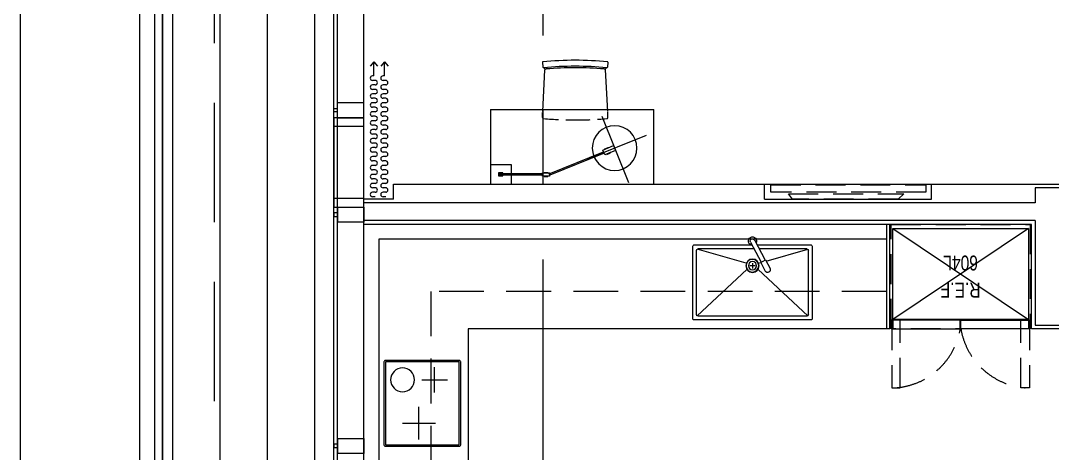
# Model space of a CAD drawing. Header units: millimetres. Extents: x 10000 to 302800, y 6800 to 229018.
# Drawn here: x 175828 to 182743, y 135537 to 138438 of the extents above; entities that cross this region are included whole.
import ezdxf
from ezdxf.enums import TextEntityAlignment as Align

# ---------------------------------------------------------------- set-up
doc = ezdxf.new("R2010")
doc.units = ezdxf.units.MM
doc.header["$LTSCALE"] = 400
doc.header["$MEASUREMENT"] = 0
for name, pattern in [('X-EXT_8F$0$DASHED', [3, 2, -1]), ('X-GRID_5~ROOF$0$CENTER2', [1.125, 0.75, -0.125, 0.125, -0.125]), ('X-ROOM TYPE-SR-3Bay_8F 확장형$0$CONTINOUS', [0]), ('X-ROOM TYPE-SR-3Bay_8F 확장형$0$HIDDEN', [0.375, 0.25, -0.125])]:
    doc.linetypes.add(name, pattern=pattern)
doc.layers.get('0').update_dxf_attribs({"linetype": 'CONTINUOUS'})
for name, color, linetype in [('A-DIM1', 7, 'CONTINUOUS'), ('X-EXT_8F$0$A-254', 254, 'CONTINUOUS'), ('X-EXT_8F$0$A-ELE3', 4, 'CONTINUOUS'), ('X-EXT_8F$0$A-ELE4', 8, 'CONTINUOUS'), ('X-EXT_8F$0$A-ELES', 252, 'CONTINUOUS'), ('X-EXT_8F$0$A-OVHD', 7, 'X-EXT_8F$0$DASHED'), ('X-EXT_8F$0$A-WIN', 6, 'CONTINUOUS'), ('X-frame Hotel 8F$0$A-WINF', 4, 'CONTINUOUS'), ('X-GRID_5~ROOF$0$A-CEN1', 1, 'X-GRID_5~ROOF$0$CENTER2'), ('X-ROOM TYPE-SR-3Bay_8F 확장형$0$.WA_Built-in_Lower', 252, 'CONTINUOUS'), ('X-ROOM TYPE-SR-3Bay_8F 확장형$0$.WA_Curtain', 252, 'CONTINUOUS'), ('X-ROOM TYPE-SR-3Bay_8F 확장형$0$.WA_FP_Furn', 252, 'X-ROOM TYPE-SR-3Bay_8F 확장형$0$CONTINOUS'), ('X-ROOM TYPE-SR-3Bay_8F 확장형$0$.WA_Furn', 252, 'CONTINUOUS'), ('X-ROOM TYPE-SR-3Bay_8F 확장형$0$.WA_Furn hidden', 252, 'CONTINUOUS'), ('X-ROOM TYPE-SR-3Bay_8F 확장형$0$.WA_Sani-Fix', 252, 'CONTINUOUS'), ('X-ROOM TYPE-SR-3Bay_8F 확장형$0$.WA_Wall-Fin', 252, 'CONTINUOUS'), ('X-ROOM TYPE-SR-3Bay_8F 확장형$0$.WA_Wall-Finish', 252, 'CONTINUOUS'), ('X-ROOM TYPE-SR-3Bay_8F 확장형$0$A-WALD', 7, 'CONTINUOUS'), ('X-ROOM TYPE-SR-3Bay_8F 확장형$0$WA_Furn', 252, 'CONTINUOUS'), ('X-ROOM TYPE-SR-3Bay_8F 확장형$0$X-ROOM TYPE-SR-3Bay$0$.WA_Furn', 252, 'CONTINUOUS')]:
    doc.layers.add(name, color=color, linetype=linetype)
doc.styles.add('X-ROOM TYPE-SR-3Bay_8F 확장형$0$Hrtext', font='', dxfattribs={"width": 0.8})
doc.styles.get('X-ROOM TYPE-SR-3Bay_8F 확장형$0$Hrtext').set_extended_font_data('Dotum')

# ---------------------------------------------------------------- blocks, each defined once
blk = doc.blocks.new('X-frame Hotel 8F$0$frame_hotel(24Tglass)')
at = {"layer": 'X-frame Hotel 8F$0$A-WINF'}
for p, q in [((-50, 250), (50, 250)), ((-50, 74), (-50, 250)), ((50, 250), (50, 74)), ((-50, 74), (50, 74)), ((-11.5, 74), (-11.5, 50)), ((11.5, 50), (11.5, 74)), ((-11.5, 50), (11.5, 50))]:
    blk.add_line(p, q, dxfattribs=at)
blk = doc.blocks.new('X-frame Hotel 8F$0$operable window')
for p, q in [((600, 200), (0, 200)), ((0, 200), (0, 0)), ((60, 200), (60, 0)), ((540, 0), (540, 200)), ((600, 0), (600, 200)), ((0, 0), (600, 0))]:
    blk.add_line(p, q)
blk = doc.blocks.new('X-frame Hotel 8F')
at = {"xscale": -1, "rotation": 270.0013156645622}
blk.add_blockref('X-frame Hotel 8F$0$frame_hotel(24Tglass)', (173098.8, 42371.2), dxfattribs=at)
for name, p, rotation in [('X-frame Hotel 8F$0$operable window', (173348.8, 41721.2), 90), ('X-frame Hotel 8F$0$frame_hotel(24Tglass)', (173098.8, 41671.2), 270), ('X-frame Hotel 8F$0$frame_hotel(24Tglass)', (173098.8, 40121.2), 270)]:
    blk.add_blockref(name, p, dxfattribs=dict(rotation=rotation))
blk = doc.blocks.new('X-EXT_8F')
at = {"layer": 'X-EXT_8F$0$A-254'}
h = blk.add_hatch(dxfattribs=at)
h.set_pattern_fill('LINE', color=252, scale=100, angle=90)
h.set_pattern_definition([(90, (0, 0), (-317.5, 2e-14), [])])
edge = h.paths.add_edge_path()
edge.add_line((214444.8, 68021.2), (188877.6, 70521.2))
edge.add_line((188877.6, 70521.2), (174255.5, 70521.2))
edge.add_arc((174255.5, 68371.2), 2150, 90, 167)
edge.add_line((172160.6, 68854.9), (172053.9, 68392.8))
edge.add_arc((174148.8, 67909.2), 2150, 167, 180)
edge.add_line((171998.8, 67909.2), (171998.8, 38021.2))
edge.add_arc((174148.8, 38021.2), 2150, 180, 270)
edge.add_line((174148.8, 35871.2), (195098.8, 35871.2))
edge.add_line((195098.8, 35871.2), (195098.8, 36521.2))
edge.add_line((195098.8, 36521.2), (174648.8, 36521.2))
edge.add_arc((174648.8, 38021.2), 1500, 180, 270, ccw=False)
edge.add_line((173148.8, 38021.2), (173148.8, 67371.2))
edge.add_arc((174648.8, 67371.2), 1500, 90, 180, ccw=False)
edge.add_line((174648.8, 68871.2), (187974.8, 68871.2))
edge.add_line((187974.8, 68871.2), (202089.9, 68021.2))
edge.add_line((202089.9, 68021.2), (214444.8, 68021.2))
at = {"layer": 'X-EXT_8F$0$A-254', "color": 252}
blk.add_lwpolyline([(214444.8, 68021.2), (188877.6, 70521.2), (174255.5, 70521.2, 0.349216), (172160.6, 68854.9), (172053.9, 68392.8, 0.056784), (171998.8, 67909.2), (171998.8, 38021.2, 0.414214), (174148.8, 35871.2), (195098.8, 35871.2), (195098.8, 36521.2), (174648.8, 36521.2, -0.414214), (173148.8, 38021.2), (173148.8, 67371.2, -0.414214), (174648.8, 68871.2), (187974.8, 68871.2), (202089.9, 68021.2)], format="xyb", close=True, dxfattribs=at)
at = {"layer": 'X-EXT_8F$0$A-ELE3'}
blk.add_lwpolyline([(195248.8, 36521.2), (195248.8, 35721.2), (174148.8, 35721.2, -0.414214), (171848.8, 38021.2), (171848.8, 67909.2, -0.056784), (171907.8, 68426.5), (172014.4, 68888.6, -0.349216), (174255.5, 70671.2), (188898.8, 70671.2), (216098.8, 68021.2)], format="xyb", dxfattribs=at)
at = {"layer": 'X-EXT_8F$0$A-ELE4'}
blk.add_lwpolyline([(181764.7, 35721.2), (173348.8, 35721.2, -0.414214), (171048.8, 38021.2), (171048.8, 67509.2, -0.056784), (171107.8, 68026.5), (171537.7, 69888.6, -0.349216), (173778.7, 71671.2), (189798.8, 71671.2), (220598.8, 68021.2)], format="xyb", dxfattribs=at)
at = {"layer": 'X-EXT_8F$0$A-ELES', "ltscale": 10}
blk.add_lwpolyline([(174648.8, 36721.2, -0.414214), (173348.8, 38021.2), (173348.8, 44071.2)], format="xyb", dxfattribs=at)
at = {"layer": 'X-EXT_8F$0$A-OVHD'}
blk.add_lwpolyline([(195248.8, 36521.2), (195248.8, 35721.2), (174648.8, 35721.2, -0.414214), (172348.8, 38021.2), (172348.8, 67371.2, -0.414214), (174648.8, 69671.2), (187998.8, 69671.2), (211948.8, 68021.2)], format="xyb", dxfattribs=at)
at = {"layer": 'X-EXT_8F$0$A-WIN'}
for points in [[(195148.8, 36521.2), (195148.8, 35821.2), (174148.8, 35821.2, -0.414214), (171948.8, 38021.2), (171948.8, 67909.2, -0.056784), (172005.2, 68404), (172111.9, 68866.1, -0.349216), (174255.5, 70571.2), (188894.3, 70571.2), (214996.2, 68021.2)], [(195098.8, 36521.2), (195098.8, 35871.2), (174148.8, 35871.2, -0.414214), (171998.8, 38021.2), (171998.8, 67909.2, -0.056784), (172053.9, 68392.8), (172160.6, 68854.9, -0.349216), (174255.5, 70521.2), (188892, 70521.2), (214444.8, 68021.2)]]:
    blk.add_lwpolyline(points, format="xyb", dxfattribs=at)
at = {"layer": 'X-EXT_8F$0$A-WIN', "ltscale": 10}
for points in [[(174648.8, 36521.2, -0.414214), (173148.8, 38021.2), (173148.8, 44071.2)], [(174648.8, 36545.2, -0.414214), (173172.8, 38021.2), (173172.8, 44071.2)]]:
    blk.add_lwpolyline(points, format="xyb", dxfattribs=at)
blk.add_blockref('X-frame Hotel 8F', (0, 0))
blk = doc.blocks.new('X-GRID_5~ROOF')
at = {"layer": 'X-GRID_5~ROOF$0$A-CEN1', "ltscale": 10}
blk.add_line((174548.8, 81871.2), (174548.8, 33068.4), dxfattribs=at)
blk = doc.blocks.new('X-ROOM TYPE-SR-3Bay_8F 확장형$0$窗帘')
for p, q in [((-375, 52.9), (-375, 70.9)), ((-345, 52.9), (-345, 70.9)), ((-315, 52.9), (-315, 70.9)), ((-285, 52.9), (-285, 70.9)), ((-255, 52.9), (-255, 70.9)), ((-225, 52.9), (-225, 70.9)), ((-195, 52.9), (-195, 70.9)), ((-165, 52.9), (-165, 70.9)), ((-135, 52.9), (-135, 70.9)), ((-105, 52.9), (-105, 70.9)), ((-75, 52.9), (-75, 70.9)), ((-45, 52.9), (-45, 70.9)), ((-15, 52.9), (-15, 70.9)), ((15, 52.9), (15, 70.9)), ((45, 52.9), (45, 70.9)), ((75, 52.9), (75, 70.9)), ((105, 52.9), (105, 70.9)), ((135, 52.9), (135, 70.9)), ((165, 52.9), (165, 70.9)), ((195, 52.9), (195, 70.9)), ((225, 52.9), (225, 70.9)), ((255, 52.9), (255, 70.9)), ((285, 52.9), (285, 70.9)), ((315, 52.9), (315, 70.9)), ((345, 52.9), (345, 70.9)), ((375, 52.9), (375, 70.9)), ((405, 52.9), (405, 70.9)), ((435, 61.9), (435, 70.9)), ((530.1, 61.9), (501.5, 86.5)), ((-375, -18), (-375, 0)), ((-345, -18), (-345, 0)), ((-315, -18), (-315, 0)), ((-285, -18), (-285, 0)), ((-255, -18), (-255, 0)), ((-225, -18), (-225, 0)), ((-195, -18), (-195, 0)), ((-165, -18), (-165, 0)), ((-135, -18), (-135, 0)), ((-105, -18), (-105, 0)), ((-75, -18), (-75, 0)), ((-45, -18), (-45, 0)), ((-15, -18), (-15, 0)), ((15, -18), (15, 0)), ((45, -18), (45, 0)), ((75, -18), (75, 0)), ((105, -18), (105, 0)), ((135, -18), (135, 0)), ((165, -18), (165, 0)), ((195, -18), (195, 0)), ((225, -18), (225, 0)), ((255, -18), (255, 0)), ((285, -18), (285, 0)), ((315, -18), (315, 0)), ((345, -18), (345, 0)), ((375, -18), (375, 0)), ((405, -18), (405, 0)), ((435, 61.9), (530.1, 61.9)), ((435, -9), (435, 0)), ((530.1, 61.9), (501.5, 37.2)), ((530.1, -9), (501.5, 15.7)), ((435, -9), (530.1, -9)), ((530.1, -9), (501.5, -33.7))]:
    blk.add_line(p, q)
for centre, start, end in [((-360, 70.9), 0, 180), ((-300, 70.9), 0, 180), ((-240, 70.9), 0, 180), ((-180, 70.9), 0, 180), ((-120, 70.9), 0, 180), ((-60, 70.9), 0, 180), ((0, 70.9), 0, 180), ((60, 70.9), 0, 180), ((120, 70.9), 0, 180), ((180, 70.9), 0, 180), ((240, 70.9), 0, 180), ((300, 70.9), 0, 180), ((360, 70.9), 0, 180), ((420, 70.9), 0, 180), ((-360, 0), 0, 180), ((-330, 52.9), 180, 0), ((-300, 0), 0, 180), ((-270, 52.9), 180, 0), ((-240, 0), 0, 180), ((-210, 52.9), 180, 0), ((-180, 0), 0, 180), ((-150, 52.9), 180, 0), ((-120, 0), 0, 180), ((-90, 52.9), 180, 0), ((-60, 0), 0, 180), ((-30, 52.9), 180, 0), ((0, 0), 0, 180), ((30, 52.9), 180, 0), ((60, 0), 0, 180), ((90, 52.9), 180, 0), ((120, 0), 0, 180), ((150, 52.9), 180, 0), ((180, 0), 0, 180), ((210, 52.9), 180, 0), ((240, 0), 0, 180), ((270, 52.9), 180, 0), ((300, 0), 0, 180), ((330, 52.9), 180, 0), ((360, 0), 0, 180), ((390, 52.9), 180, 0), ((420, 0), 0, 180), ((-330, -18), 180, 0), ((-270, -18), 180, 0), ((-210, -18), 180, 0), ((-150, -18), 180, 0), ((-90, -18), 180, 0), ((-30, -18), 180, 0), ((30, -18), 180, 0), ((90, -18), 180, 0), ((150, -18), 180, 0), ((210, -18), 180, 0), ((270, -18), 180, 0), ((330, -18), 180, 0), ((390, -18), 180, 0)]:
    blk.add_arc(centre, 15, start, end)
blk = doc.blocks.new('X-ROOM TYPE-SR-3Bay_8F 확장형$0$LAMP')
at = {"layer": 'X-ROOM TYPE-SR-3Bay_8F 확장형$0$.WA_Furn', "linetype": 'X-ROOM TYPE-SR-3Bay_8F 확장형$0$HIDDEN', "ltscale": 200}
for p, q in [((73353.6, 26082.9), (73533.2, 26526.9)), ((73651.1, 26211.6), (73251, 26373.4))]:
    blk.add_line(p, q, dxfattribs=at)
at = {"layer": 'X-ROOM TYPE-SR-3Bay_8F 확장형$0$.WA_Furn', "ltscale": 200}
for points in [[(72609.2, 26538.3), (72749.2, 26538.3), (72749.2, 26408.3), (72609.2, 26408.3)], [(72992.9, 26486.8), (72992.9, 26484.4), (72967.6, 26484.4), (72967.6, 26486.8)], [(72956.8, 26484.4), (72956.8, 26462.2), (73003.6, 26462.2), (73003.6, 26484.4)], [(72992.9, 26459.8), (72992.9, 26462.2), (72967.6, 26462.2), (72967.6, 26459.8)], [(73446.7, 26313.1), (73374.4, 26342.4), (73361.3, 26309.9), (73433.6, 26280.7)], [(73397.2, 26292.8), (73398.1, 26295.1), (73374.6, 26304.6), (73373.7, 26302.3)], [(73412.1, 26329.7), (73411.2, 26327.5), (73387.7, 26337), (73388.6, 26339.2)]]:
    blk.add_lwpolyline(points, close=True, dxfattribs=at)
for points in [[(72691.4, 26467.2), (72691.4, 26463.2), (72662.8, 26463.2), (72662.8, 26483.4), (72691.4, 26483.4), (72691.4, 26479.4)], [(72956.8, 26467.2), (72956.8, 26479.4), (72666.8, 26479.4), (72666.8, 26467.2), (72956.8, 26467.2)], [(73369.7, 26330.8), (73006.1, 26477.8), (73002.3, 26468.6), (73365.9, 26321.6)]]:
    blk.add_lwpolyline(points, dxfattribs=at)
blk.add_circle((73440.2, 26296.9), 150, dxfattribs=at)
blk = doc.blocks.new('X-ROOM TYPE-SR-3Bay_8F 확장형$0$A$C07D34A31')
at = {"layer": 'X-ROOM TYPE-SR-3Bay_8F 확장형$0$.WA_Furn'}
for p, q in [((0, 387.3), (3.3, 354.1)), ((440, 387.3), (436.7, 354.1)), ((2.2, 57.3), (17.3, 335.6)), ((437.9, 56.9), (422.7, 335.6))]:
    blk.add_line(p, q, dxfattribs=at)
at = {"layer": 'X-ROOM TYPE-SR-3Bay_8F 확장형$0$.WA_Furn', "linetype": 'X-ROOM TYPE-SR-3Bay_8F 확장형$0$HIDDEN'}
for p, q in [((0, 17.4), (1.8, 50.2)), ((440, 17.4), (438.1, 52.8))]:
    blk.add_line(p, q, dxfattribs=at)
at = {"layer": 'X-ROOM TYPE-SR-3Bay_8F 확장형$0$.WA_Furn'}
for centre, radius, start, end in [((3.2, 387.1), 3.23, 98.30308, 176.25735), ((220, -2025), 2425, 90, 95.13966), ((7.2, 354.5), 4, 185.23549, 275.10924), ((55.2, 434.5), 97.2, 238.72186, 252.06227), ((220, -2025), 2385, 90, 95.10924), ((220, -2035), 2385, 90, 94.68457), ((220, -2025), 2425, 84.86034, 90), ((220, -2025), 2385, 84.89076, 90), ((220, -2035), 2385, 85.31543, 90), ((384.8, 434.5), 97.2, 287.93773, 301.27814), ((432.8, 354.5), 4, 264.89076, 354.76451), ((436.8, 387.1), 3.23, 3.74265, 81.69692), ((26.1, 332.9), 9.17, 95.25923, 163.19124), ((413.9, 332.9), 9.17, 16.80876, 84.74077)]:
    blk.add_arc(centre, radius, start, end, dxfattribs=at)
at = {"layer": 'X-ROOM TYPE-SR-3Bay_8F 확장형$0$.WA_Furn', "linetype": 'X-ROOM TYPE-SR-3Bay_8F 확장형$0$HIDDEN'}
for centre, radius, start, end in [((9.4, 18.7), 9.51, 187.97976, 260.47923), ((220, 2425), 2425, 264.98106, 270), ((220, 2425), 2425, 270, 275.01894), ((430.6, 18.7), 9.51, 279.52077, 352.02024)]:
    blk.add_arc(centre, radius, start, end, dxfattribs=at)
blk = doc.blocks.new('X-ROOM TYPE-SR-3Bay_8F 확장형$0$REF-604L')
at = {"layer": 'X-ROOM TYPE-SR-3Bay_8F 확장형$0$.WA_Built-in_Lower', "ltscale": 2}
for p, q in [((-454, 27), (454, 638)), ((454, 27), (-454, 638))]:
    blk.add_line(p, q, dxfattribs=at)
at = {"layer": 'X-ROOM TYPE-SR-3Bay_8F 확장형$0$.WA_Built-in_Lower', "linetype": 'X-ROOM TYPE-SR-3Bay_8F 확장형$0$HIDDEN', "ltscale": 2}
for points in [[(-461, 643), (-461, 1095), (-404, 1095), (-404, 643)], [(461, 643), (461, 1095), (404, 1095), (404, 643)], [(-466, 700), (466, 700), (466, 0), (-466, 0)]]:
    blk.add_lwpolyline(points, close=True, dxfattribs=at)
at = {"layer": 'X-ROOM TYPE-SR-3Bay_8F 확장형$0$.WA_Built-in_Lower'}
for points in [[(-454, 700), (-2, 700), (-2, 643), (-454, 643)], [(2, 643), (454, 643), (454, 700), (2, 700)], [(-454, 638), (454, 638), (454, 27), (-454, 27)]]:
    blk.add_lwpolyline(points, close=True, dxfattribs=at)
at = {"layer": 'X-ROOM TYPE-SR-3Bay_8F 확장형$0$.WA_Built-in_Lower', "linetype": 'X-ROOM TYPE-SR-3Bay_8F 확장형$0$HIDDEN', "ltscale": 2}
for centre, start, end in [((-470.1, 621.9), 9.47317, 85.45172), ((470.1, 621.9), 94.54828, 170.52683)]:
    blk.add_arc(centre, 474.6, start, end, dxfattribs=at)
at = {"layer": 'X-ROOM TYPE-SR-3Bay_8F 확장형$0$.WA_Built-in_Lower', "ltscale": 2, "style": 'X-ROOM TYPE-SR-3Bay_8F 확장형$0$Hrtext', "width": 0.8}
for s, p in [('R.E.F', (0, 440.7)), ('604L', (0, 259))]:
    blk.add_text(s, height=100, dxfattribs=at).set_placement(p, align=Align.MIDDLE_CENTER)
blk = doc.blocks.new('X-ROOM TYPE-SR-3Bay_8F 확장형$0$X-ROOM TYPE-SR-3Bay$0$X-ROOM TYPE-SR-3Bay$0$A$Ca1b52838')
at = {"layer": 'X-ROOM TYPE-SR-3Bay_8F 확장형$0$.WA_Sani-Fix', "ltscale": 150}
for p, q in [((420, 390), (420, 170)), ((530, 280), (310, 280)), ((130, 260), (130, 90)), ((215, 175), (45, 175))]:
    blk.add_line(p, q, dxfattribs=at)
blk.add_lwpolyline([(10, 515), (565, 515, -0.414214), (575, 505), (575, 10, -0.414214), (565, 0), (10, 0, -0.414214), (0, 10), (0, 505, -0.414214)], format="xyb", close=True, dxfattribs=at)
blk.add_lwpolyline([(10, 505), (565, 505), (565, 10), (10, 10)], close=True, dxfattribs=at)
blk.add_circle((130, 390), 80, dxfattribs=at)
blk = doc.blocks.new('X-ROOM TYPE-SR-3Bay_8F 확장형$0$X-ROOM TYPE-SR-3Bay$0$X-ROOM TYPE-SR-3Bay$0$A$Ca76cda80')
at = {"layer": 'X-ROOM TYPE-SR-3Bay_8F 확장형$0$.WA_Sani-Fix'}
for p, q in [((0, 795), (0, 5)), ((495, 800), (5, 800)), ((25, 765), (25, 757)), ((25, 765), (25, 35)), ((27.3, 771.4), (338.6, 437.4)), ((35, 775), (465, 775)), ((393.5, 491.4), (473.3, 770.6)), ((475, 765), (475, 445.1)), ((500, 795), (500, 431.9)), ((385, 455.2), (326.6, 485.9)), ((401.8, 487), (343.4, 517.7)), ((385, 455.2), (401.8, 487)), ((536.4, 412.8), (400.4, 484.3)), ((362.6, 417.5), (362.6, 382.5)), ((379.2, 441.3), (383.4, 456)), ((520.6, 387.2), (386.4, 457.8)), ((27.3, 28.6), (338.6, 362.6)), ((380.1, 400), (345.1, 400)), ((379.2, 358.7), (473.3, 29.4)), ((475, 411.2), (475, 35)), ((500, 398.1), (500, 5)), ((35, 25), (465, 25)), ((5, 0), (495, 0))]:
    blk.add_line(p, q, dxfattribs=at)
for radius in [44.5, 42.5, 27.5]:
    blk.add_circle((362.6, 400), radius, dxfattribs=at)
for centre, radius, start, end in [((5, 795), 5, 90, 180), ((35, 765), 10, 90, 180), ((465, 765), 10, 0, 90), ((495, 795), 5, 0, 90), ((335, 501.8), 18, 62.24537, 242.24537), ((528.5, 400), 27.5, 185.21371, 119.27704), ((528.5, 400), 15, 238.32081, 58.32081), ((5, 5), 5, 180, 270), ((35, 35), 10, 180, 270), ((465, 35), 10, 270, 0), ((495, 5), 5, 270, 0)]:
    blk.add_arc(centre, radius, start, end, dxfattribs=at)
blk = doc.blocks.new('X-ROOM TYPE-SR-3Bay_8F 확장형')
at = {"layer": 'X-ROOM TYPE-SR-3Bay_8F 확장형$0$.WA_Built-in_Lower'}
for p, q in [((176853.8, 40906.1), (176853.8, 41606.1)), ((176873.8, 40906.1), (176873.8, 41606.1)), ((173448.7, 41506.2), (173448.7, 39496.2)), ((176853.8, 41506.2), (173448.7, 41506.2))]:
    blk.add_line(p, q, dxfattribs=at)
at = {"layer": 'X-ROOM TYPE-SR-3Bay_8F 확장형$0$.WA_Built-in_Lower', "linetype": 'X-ROOM TYPE-SR-3Bay_8F 확장형$0$HIDDEN', "ltscale": 3}
for p, q in [((176853.8, 41156.2), (173798.7, 41156.2)), ((173798.7, 41156.2), (173798.7, 39496.2))]:
    blk.add_line(p, q, dxfattribs=at)
at = {"layer": 'X-ROOM TYPE-SR-3Bay_8F 확장형$0$.WA_Built-in_Lower'}
blk.add_lwpolyline([(176873.8, 40906.2), (174048.7, 40906.2), (174048.7, 39906.2), (176973.7, 39906.2)], dxfattribs=at)
at = {"layer": 'X-ROOM TYPE-SR-3Bay_8F 확장형$0$.WA_FP_Furn', "ltscale": 0.2}
blk.add_line((176033.8, 41876.1), (177153.8, 41876.1), dxfattribs=at)
at = {"layer": 'X-ROOM TYPE-SR-3Bay_8F 확장형$0$.WA_Furn', "ltscale": 2}
for p, q in [((174198.4, 42376.2), (175293.6, 42376.2)), ((174198.4, 42376.2), (174198.8, 41876.2)), ((175293.6, 41876.2), (175293.6, 42376.2)), ((174198.8, 41876.2), (175293.6, 41876.2))]:
    blk.add_line(p, q, dxfattribs=at)
at = {"layer": 'X-ROOM TYPE-SR-3Bay_8F 확장형$0$.WA_Furn hidden', "linetype": 'X-ROOM TYPE-SR-3Bay_8F 확장형$0$HIDDEN', "ltscale": 2}
for points in [[(177116.4, 41872), (177116.4, 41821.7), (176077.2, 41821.7), (176077.2, 41872)], [(176967.9, 41811.7), (176931.2, 41776.1), (176223.2, 41776.1), (176194.7, 41811.7)]]:
    blk.add_lwpolyline(points, close=True, dxfattribs=at)
at = {"layer": 'X-ROOM TYPE-SR-3Bay_8F 확장형$0$.WA_Wall-Fin'}
for p, q in [((176033.8, 41776.1), (176033.8, 41876.1)), ((177153.8, 41876.1), (178863.8, 41876.1)), ((177153.8, 41776.1), (177153.8, 41876.1)), ((176033.8, 41776.1), (177153.8, 41776.1))]:
    blk.add_line(p, q, dxfattribs=at)
at = {"layer": 'X-ROOM TYPE-SR-3Bay_8F 확장형$0$.WA_Wall-Finish'}
blk.add_line((177823.8, 41606.2), (173348.7, 41606.1), dxfattribs=at)
at = {"layer": 'X-ROOM TYPE-SR-3Bay_8F 확장형$0$.WA_Wall-Finish', "ltscale": 2}
for p, q in [((177823.8, 40906.2), (177823.8, 41606.2)), ((178963.8, 40906.2), (177823.8, 40906.2))]:
    blk.add_line(p, q, dxfattribs=at)
at = {"layer": 'X-ROOM TYPE-SR-3Bay_8F 확장형$0$.WA_Wall-Finish'}
for points in [[(173548.7, 41776.1), (173548.7, 41876.2), (176033.8, 41876.1)], [(173548.7, 41776.1), (173348.7, 41776.1)]]:
    blk.add_lwpolyline(points, dxfattribs=at)
at = {"layer": 'X-ROOM TYPE-SR-3Bay_8F 확장형$0$A-WALD'}
blk.add_line((177848.8, 41751.2), (173348.7, 41751.2), dxfattribs=at)
for points in [[(177848.8, 41631.2), (177848.8, 40931.2), (178838.8, 40931.2), (178838.8, 41851.2), (177848.8, 41851.2), (177848.8, 41751.2)], [(177848.8, 41631.2), (173348.7, 41631.2)]]:
    blk.add_lwpolyline(points, dxfattribs=at)
at = {"layer": 'X-ROOM TYPE-SR-3Bay_8F 확장형$0$.WA_Built-in_Lower', "rotation": 180}
blk.add_blockref('X-ROOM TYPE-SR-3Bay_8F 확장형$0$REF-604L', (177348.8, 41606.1), dxfattribs=at)
at = {"layer": 'X-ROOM TYPE-SR-3Bay_8F 확장형$0$.WA_Curtain', "rotation": 90.00000245793427}
blk.add_blockref('X-ROOM TYPE-SR-3Bay_8F 확장형$0$窗帘', (173477.6, 42166.2), dxfattribs=at)
at = {"layer": 'X-ROOM TYPE-SR-3Bay_8F 확장형$0$.WA_Furn', "ltscale": 4}
blk.add_blockref('X-ROOM TYPE-SR-3Bay_8F 확장형$0$A$C07D34A31', (174545.5, 42306), dxfattribs=at)
at = {"layer": 'X-ROOM TYPE-SR-3Bay_8F 확장형$0$WA_Furn', "xscale": -1, "rotation": 180}
blk.add_blockref('X-ROOM TYPE-SR-3Bay_8F 확장형$0$LAMP', (101589.6, 68414.5), dxfattribs=at)
at = {"layer": 'X-ROOM TYPE-SR-3Bay_8F 확장형$0$X-ROOM TYPE-SR-3Bay$0$.WA_Furn'}
for name, p, xscale, rotation in [('X-ROOM TYPE-SR-3Bay_8F 확장형$0$X-ROOM TYPE-SR-3Bay$0$X-ROOM TYPE-SR-3Bay$0$A$Ca76cda80', (175553.8, 40966.2), -1, 270), ('X-ROOM TYPE-SR-3Bay_8F 확장형$0$X-ROOM TYPE-SR-3Bay$0$X-ROOM TYPE-SR-3Bay$0$A$Ca1b52838', (173998.7, 40693.7), -1.000000000000001, 90)]:
    blk.add_blockref(name, p, dxfattribs=dict(at, xscale=xscale, rotation=rotation))
blk = doc.blocks.new('X-INT-HOTEL-8F')
blk.add_blockref('X-ROOM TYPE-SR-3Bay_8F 확장형', (0, 0))
blk = doc.blocks.new('X-BASE-8F')
for name in ['X-GRID_5~ROOF', 'X-EXT_8F']:
    blk.add_blockref(name, (0, 0))
blk.add_blockref('X-INT-HOTEL-8F', (0, 0))

msp = doc.modelspace()

# ---------------------------------------------------------------- block references
at = {"layer": 'A-DIM1'}
msp.add_blockref('X-BASE-8F', (4779.3, 95465.6), dxfattribs=at)

doc.saveas('drawing.dxf')
